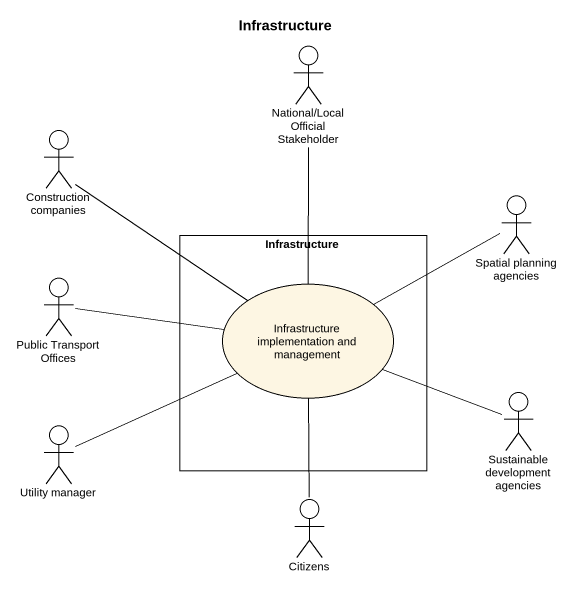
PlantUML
@startuml
title Infrastructure
actor "National/Local Official Stakeholder" as National_Local_Official
actor "Construction companies" as Construction_companies
actor "Spatial planning agencies" as Spatial_planning_agencies
actor "Public Transport Offices" as Public_Transport_Offices
rectangle Infrastructure {
  usecase "Infrastructure implementation and management" as Infrastructure_2
}
actor "Sustainable development agencies" as Sustainable_development
actor "Utility manager" as Utility_manager
actor Citizens
National_Local_Official -- Infrastructure_2
Construction_companies -- Infrastructure_2
Spatial_planning_agencies -left- Infrastructure_2
Public_Transport_Offices -right- Infrastructure_2
Sustainable_development -left- Infrastructure_2
Utility_manager -right- Infrastructure_2
Citizens -up- Infrastructure_2
@enduml
